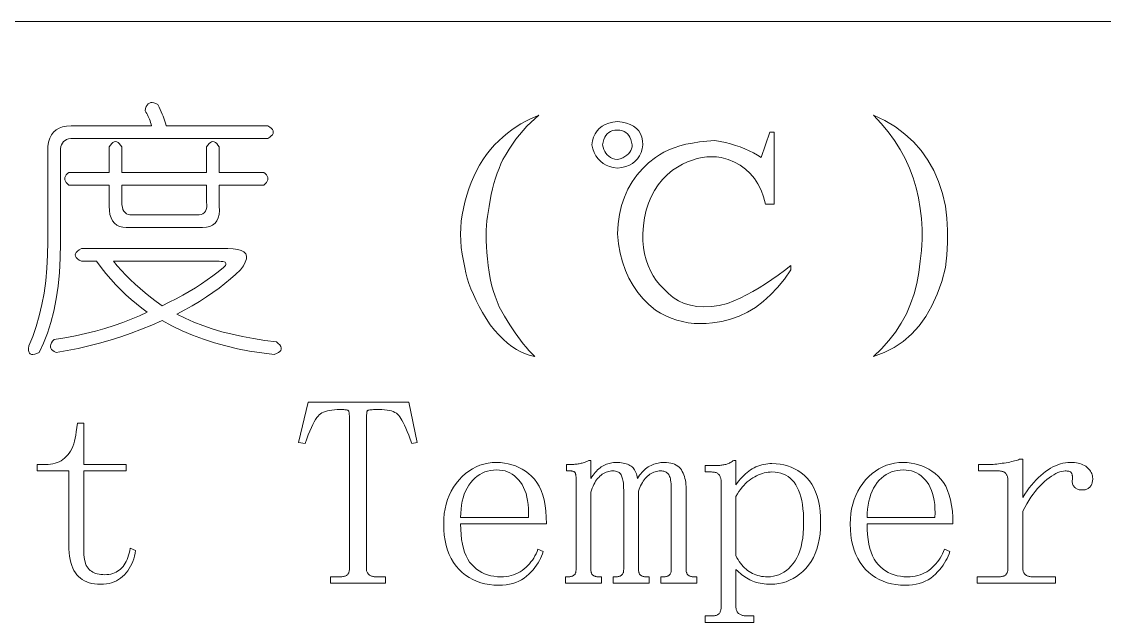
# Model space of a CAD drawing. Extents: x 1 to 297, y 1 to 210.
# Drawn here: x 182.7 to 191.47, y 35.48 to 40.34 of the extents above; entities that cross this region are included whole.
import ezdxf

# ---------------------------------------------------------------- set-up
doc = ezdxf.new("R2010")
doc.units = 0

msp = doc.modelspace()

# ---------------------------------------------------------------- linework, layer by layer
at = {"color": 7, "lineweight": 13}
msp.add_line((1.3055, 40.342), (219.3213, 40.342), dxfattribs=at)
for points in [[(183.8054, 39.6706), (183.8153, 39.6503), (183.8246, 39.6308), (183.8331, 39.6119), (183.841, 39.5938), (183.8482, 39.5763), (183.8547, 39.5595), (183.8606, 39.5434), (183.8657, 39.5279), (183.8702, 39.5132), (183.8739, 39.4991), (184.6968, 39.4991), (184.7122, 39.4889), (184.7242, 39.4786), (184.7328, 39.4683), (184.7379, 39.458), (184.7396, 39.4477), (184.7379, 39.4374), (184.7328, 39.4271), (184.7242, 39.4169), (184.7122, 39.4066), (184.6968, 39.3963), (183.1196, 39.3963), (183.1001, 39.3953), (183.0826, 39.3922), (183.0672, 39.387), (183.0538, 39.3798), (183.0425, 39.3706), (183.0332, 39.3593), (183.026, 39.3459), (183.0209, 39.3305), (183.0178, 39.313), (183.0168, 39.2934), (183.0168, 38.6763), (183.0182, 38.5489), (183.0154, 38.4274), (183.0086, 38.3117), (182.9976, 38.2018), (182.9825, 38.0977), (182.9633, 37.9995), (182.94, 37.9071), (182.9126, 37.8205), (182.881, 37.7398), (182.8454, 37.6649), (182.826, 37.6561), (182.809, 37.6505), (182.7944, 37.6479), (182.7823, 37.6484), (182.7725, 37.652), (182.7651, 37.6587), (182.7602, 37.6685), (182.7576, 37.6813), (182.7574, 37.6973), (182.7596, 37.7163), (182.792, 37.7938), (182.8207, 37.8754), (182.8455, 37.9611), (182.8666, 38.0509), (182.8839, 38.1449), (182.8975, 38.2429), (182.9072, 38.3451), (182.9132, 38.4514), (182.9155, 38.5618), (182.9139, 38.6763), (182.9139, 39.2934), (182.9158, 39.3325), (182.9215, 39.3675), (182.9309, 39.3983), (182.9441, 39.4251), (182.9611, 39.4477), (182.9818, 39.4662), (183.0063, 39.4806), (183.0346, 39.4909), (183.0667, 39.4971), (183.1025, 39.4991), (183.7539, 39.4991), (183.7503, 39.5127), (183.7464, 39.5259), (183.7421, 39.5387), (183.7375, 39.5513), (183.7325, 39.5634), (183.7272, 39.5753), (183.7215, 39.5867), (183.7155, 39.5979), (183.7092, 39.6087), (183.7025, 39.6191), (183.7066, 39.6382), (183.7121, 39.6541), (183.719, 39.667), (183.7272, 39.6767), (183.7368, 39.6834), (183.7478, 39.687), (183.7601, 39.6875), (183.7738, 39.685), (183.7889, 39.6793)], [(186.8911, 39.5849), (186.8573, 39.5566), (186.8246, 39.5266), (186.7928, 39.4949), (186.7622, 39.4614), (186.7325, 39.4263), (186.7039, 39.3894), (186.6763, 39.3509), (186.6497, 39.3106), (186.6242, 39.2686), (186.5996, 39.2249), (186.583, 39.1897), (186.5674, 39.1529), (186.5528, 39.1143), (186.5393, 39.074), (186.5268, 39.032), (186.5153, 38.9883), (186.5048, 38.9429), (186.4954, 38.8957), (186.487, 38.8469), (186.4796, 38.7963), (186.4735, 38.7642), (186.4687, 38.7298), (186.4652, 38.6929), (186.4632, 38.6537), (186.4625, 38.612), (186.4632, 38.5679), (186.4652, 38.5215), (186.4687, 38.4726), (186.4735, 38.4214), (186.4796, 38.3677), (186.4874, 38.3139), (186.4968, 38.2621), (186.5079, 38.2124), (186.5208, 38.1647), (186.5354, 38.1191), (186.5516, 38.0756), (186.5696, 38.0341), (186.5894, 37.9947), (186.6108, 37.9573), (186.6339, 37.922), (186.6547, 37.8882), (186.6758, 37.8555), (186.6972, 37.8238), (186.719, 37.7931), (186.7411, 37.7634), (186.7635, 37.7348), (186.7863, 37.7072), (186.8095, 37.6806), (186.833, 37.6551), (186.8568, 37.6306), (186.8192, 37.6393), (186.782, 37.6518), (186.7452, 37.6681), (186.7087, 37.6882), (186.6725, 37.712), (186.6367, 37.7396), (186.6012, 37.771), (186.566, 37.8061), (186.5312, 37.845), (186.4968, 37.8877), (186.4639, 37.9386), (186.4337, 37.9885), (186.4063, 38.0374), (186.3816, 38.0852), (186.3596, 38.132), (186.3404, 38.1778), (186.324, 38.2225), (186.3103, 38.2662), (186.2993, 38.3089), (186.2911, 38.3506), (186.2787, 38.4053), (186.2691, 38.4596), (186.2623, 38.5136), (186.2582, 38.5673), (186.2568, 38.6206), (186.2582, 38.6735), (186.2623, 38.7262), (186.2691, 38.7785), (186.2787, 38.8304), (186.2911, 38.882), (186.3058, 38.936), (186.3226, 38.9883), (186.3415, 39.0389), (186.3624, 39.0877), (186.3854, 39.1349), (186.4104, 39.1803), (186.4375, 39.224), (186.4666, 39.266), (186.4978, 39.3063), (186.5311, 39.3449), (186.5655, 39.3781), (186.6003, 39.4093), (186.6355, 39.4385), (186.671, 39.4655), (186.7068, 39.4906), (186.743, 39.5135), (186.7795, 39.5345), (186.8163, 39.5533), (186.8535, 39.5701)], [(187.5254, 39.5334), (187.5644, 39.5285), (187.5994, 39.5204), (187.6303, 39.5093), (187.657, 39.495), (187.6796, 39.4777), (187.6982, 39.4573), (187.7126, 39.4338), (187.7228, 39.4073), (187.729, 39.3776), (187.7311, 39.3449), (187.7259, 39.3121), (187.7174, 39.2825), (187.7054, 39.2559), (187.6899, 39.2324), (187.6711, 39.212), (187.6488, 39.1947), (187.6231, 39.1805), (187.5939, 39.1693), (187.5614, 39.1613), (187.5254, 39.1563), (187.4924, 39.1613), (187.4623, 39.1693), (187.4348, 39.1805), (187.4102, 39.1947), (187.3882, 39.212), (187.369, 39.2324), (187.3526, 39.2559), (187.3388, 39.2825), (187.3279, 39.3121), (187.3196, 39.3449), (187.3248, 39.3776), (187.3334, 39.4073), (187.3454, 39.4338), (187.3608, 39.4573), (187.3796, 39.4777), (187.4019, 39.495), (187.4276, 39.5093), (187.4568, 39.5204), (187.4894, 39.5285)], [(189.5996, 39.5849), (189.6919, 39.5405), (189.7766, 39.4895), (189.8537, 39.4321), (189.9233, 39.3682), (189.9854, 39.2977), (190.0399, 39.2207), (190.0868, 39.1373), (190.1263, 39.0473), (190.1582, 38.9507), (190.1825, 38.8477), (190.1887, 38.7995), (190.1935, 38.751), (190.1969, 38.7022), (190.199, 38.653), (190.1996, 38.6034), (190.199, 38.5535), (190.1969, 38.5033), (190.1935, 38.4527), (190.1887, 38.4018), (190.1825, 38.3506), (190.152, 38.2385), (190.1153, 38.1353), (190.0724, 38.041), (190.0234, 37.9556), (189.9682, 37.8791), (189.9068, 37.8116), (189.8393, 37.753), (189.7656, 37.7033), (189.6857, 37.6625), (189.5996, 37.6306), (189.6651, 37.6938), (189.7244, 37.7602), (189.7776, 37.8296), (189.8246, 37.9021), (189.8654, 37.9777), (189.9, 38.0564), (189.9284, 38.1382), (189.9507, 38.223), (189.9668, 38.311), (189.9768, 38.402), (189.983, 38.4464), (189.9878, 38.4905), (189.9912, 38.5342), (189.9932, 38.5775), (189.9939, 38.6206), (189.9932, 38.6633), (189.9912, 38.7056), (189.9878, 38.7476), (189.983, 38.7893), (189.9768, 38.8306), (189.9638, 38.9153), (189.9452, 38.9979), (189.9212, 39.0785), (189.8918, 39.157), (189.8568, 39.2334), (189.8163, 39.3078), (189.7704, 39.3802), (189.719, 39.4505), (189.662, 39.5187)], [(187.5254, 39.4649), (187.5056, 39.4637), (187.4876, 39.4601), (187.4714, 39.4541), (187.4568, 39.4457), (187.4439, 39.4349), (187.4328, 39.4217), (187.4234, 39.4061), (187.4156, 39.3881), (187.4096, 39.3677), (187.4054, 39.3449), (187.4096, 39.3251), (187.4156, 39.3071), (187.4234, 39.2909), (187.4328, 39.2763), (187.4439, 39.2634), (187.4568, 39.2523), (187.4714, 39.2429), (187.4876, 39.2351), (187.5056, 39.2291), (187.5254, 39.2249), (187.5482, 39.2322), (187.5686, 39.2406), (187.5866, 39.2501), (187.6022, 39.2605), (187.6154, 39.272), (187.6262, 39.2845), (187.6346, 39.2981), (187.6406, 39.3126), (187.6442, 39.3282), (187.6454, 39.3449), (187.6411, 39.3677), (187.6351, 39.3881), (187.6274, 39.4061), (187.6179, 39.4217), (187.6068, 39.4349), (187.5939, 39.4457), (187.5794, 39.4541), (187.5631, 39.4601), (187.5451, 39.4637)], [(188.7596, 39.4477), (188.7939, 39.4477), (188.7939, 38.8649), (188.7254, 38.8649), (188.7094, 38.9242), (188.689, 38.9787), (188.6642, 39.0284), (188.6348, 39.0733), (188.6011, 39.1134), (188.5628, 39.1487), (188.5202, 39.1793), (188.473, 39.205), (188.4214, 39.2259), (188.3654, 39.242), (188.3275, 39.2471), (188.2892, 39.2489), (188.2507, 39.2471), (188.2118, 39.242), (188.1725, 39.2334), (188.1329, 39.2214), (188.093, 39.206), (188.0527, 39.1871), (188.012, 39.1649), (187.9711, 39.1391), (187.9286, 39.1031), (187.8902, 39.0637), (187.8559, 39.0209), (187.8257, 38.9746), (187.7996, 38.9249), (187.7777, 38.8717), (187.7599, 38.8151), (187.7462, 38.7551), (187.7366, 38.6917), (187.7311, 38.6249), (187.7328, 38.5679), (187.7379, 38.5138), (187.7465, 38.4623), (187.7585, 38.4137), (187.7739, 38.3677), (187.7928, 38.3245), (187.8151, 38.2841), (187.8408, 38.2463), (187.8699, 38.2114), (187.9025, 38.1791), (187.9385, 38.1409), (187.9779, 38.1085), (188.0208, 38.0819), (188.0671, 38.0612), (188.1168, 38.0463), (188.1699, 38.0372), (188.2265, 38.0339), (188.2865, 38.0365), (188.3499, 38.0449), (188.4168, 38.0591), (188.4682, 38.0807), (188.5196, 38.1044), (188.5711, 38.1301), (188.6225, 38.1579), (188.6739, 38.1877), (188.7254, 38.2196), (188.7768, 38.2535), (188.8282, 38.2895), (188.8796, 38.3276), (188.9311, 38.3677), (188.9311, 38.3334), (188.8784, 38.2582), (188.8234, 38.1901), (188.766, 38.1293), (188.7062, 38.0756), (188.6439, 38.0291), (188.5793, 37.9899), (188.5123, 37.9578), (188.4428, 37.933), (188.371, 37.9153), (188.2968, 37.9049), (188.2459, 37.8997), (188.196, 37.898), (188.1471, 37.8997), (188.0993, 37.9049), (188.0525, 37.9134), (188.0067, 37.9254), (187.962, 37.9409), (187.9183, 37.9597), (187.8756, 37.982), (187.8339, 38.0077), (187.7815, 38.0509), (187.7338, 38.0982), (187.691, 38.1497), (187.6529, 38.2052), (187.6196, 38.2649), (187.5912, 38.3286), (187.5675, 38.3965), (187.5487, 38.4685), (187.5346, 38.5446), (187.5254, 38.6249), (187.5315, 38.7051), (187.5432, 38.7812), (187.5603, 38.8532), (187.583, 38.9211), (187.6111, 38.9849), (187.6447, 39.0445), (187.6838, 39.1001), (187.7283, 39.1515), (187.7784, 39.1988), (187.8339, 39.242), (187.8665, 39.265), (187.9025, 39.2859), (187.9419, 39.3047), (187.9848, 39.3215), (188.0311, 39.3363), (188.0808, 39.349), (188.1339, 39.3596), (188.1905, 39.3682), (188.2505, 39.3747), (188.3139, 39.3791), (188.3578, 39.3716), (188.4003, 39.3627), (188.4415, 39.3524), (188.4812, 39.3407), (188.5196, 39.3277), (188.5567, 39.3133), (188.5923, 39.2975), (188.6266, 39.2804), (188.6595, 39.2619), (188.6911, 39.242)], [(184.1996, 39.3277), (184.2099, 39.3431), (184.2202, 39.3551), (184.2305, 39.3637), (184.2408, 39.3689), (184.2511, 39.3706), (184.2614, 39.3689), (184.2716, 39.3637), (184.2819, 39.3551), (184.2922, 39.3431), (184.3025, 39.3277), (184.3025, 39.122), (184.6625, 39.122), (184.6749, 39.1117), (184.6844, 39.1014), (184.6913, 39.0911), (184.6954, 39.0809), (184.6968, 39.0706), (184.6954, 39.0603), (184.6913, 39.05), (184.6844, 39.0397), (184.6749, 39.0294), (184.6625, 39.0191), (184.3025, 39.0191), (184.3025, 38.8477), (184.3039, 38.8121), (184.3011, 38.7805), (184.2943, 38.7531), (184.2833, 38.7298), (184.2682, 38.7106), (184.249, 38.6955), (184.2257, 38.6845), (184.1983, 38.6777), (184.1667, 38.6749), (184.1311, 38.6763), (183.5825, 38.6763), (183.5499, 38.6749), (183.5208, 38.6777), (183.4951, 38.6845), (183.4728, 38.6955), (183.4539, 38.7106), (183.4385, 38.7298), (183.4265, 38.7531), (183.4179, 38.7805), (183.4128, 38.8121), (183.4111, 38.8477), (183.4111, 39.0191), (183.0854, 39.0191), (183.073, 39.0294), (183.0634, 39.0397), (183.0566, 39.05), (183.0524, 39.0603), (183.0511, 39.0706), (183.0524, 39.0809), (183.0566, 39.0911), (183.0634, 39.1014), (183.073, 39.1117), (183.0854, 39.122), (183.4111, 39.122), (183.4111, 39.3277), (183.4214, 39.3431), (183.4316, 39.3551), (183.4419, 39.3637), (183.4522, 39.3689), (183.4625, 39.3706), (183.4728, 39.3689), (183.4831, 39.3637), (183.4934, 39.3551), (183.5036, 39.3431), (183.5139, 39.3277), (183.5139, 39.122), (184.1996, 39.122)], [(184.1996, 39.0191), (183.5139, 39.0191), (183.5139, 38.882), (183.515, 38.8594), (183.518, 38.8395), (183.5232, 38.8223), (183.5304, 38.8079), (183.5396, 38.7963), (183.551, 38.7874), (183.5643, 38.7812), (183.5798, 38.7778), (183.5972, 38.7771), (183.6168, 38.7791), (184.0968, 38.7791), (184.1194, 38.7771), (184.1393, 38.7778), (184.1564, 38.7812), (184.1708, 38.7874), (184.1825, 38.7963), (184.1914, 38.8079), (184.1976, 38.8223), (184.201, 38.8395), (184.2017, 38.8594), (184.1996, 38.882)], [(183.1882, 38.5049), (184.3711, 38.5049), (184.4153, 38.5031), (184.452, 38.498), (184.4811, 38.4894), (184.5027, 38.4774), (184.5168, 38.462), (184.5233, 38.4431), (184.5223, 38.4209), (184.5137, 38.3951), (184.4976, 38.366), (184.4739, 38.3334), (184.4348, 38.2959), (184.393, 38.2587), (184.3484, 38.2218), (184.3011, 38.1853), (184.2511, 38.1491), (184.1983, 38.1133), (184.1427, 38.0778), (184.0844, 38.0427), (184.0234, 38.0079), (183.9596, 37.9734), (184.0263, 37.9403), (184.0961, 37.9097), (184.169, 37.8814), (184.2449, 37.8555), (184.3239, 37.832), (184.406, 37.8109), (184.4912, 37.7922), (184.5795, 37.7759), (184.6709, 37.7621), (184.7654, 37.7506), (184.7806, 37.7372), (184.7921, 37.7245), (184.7998, 37.7125), (184.8038, 37.7012), (184.8039, 37.6906), (184.8003, 37.6806), (184.793, 37.6714), (184.7818, 37.6628), (184.7669, 37.6549), (184.7482, 37.6477), (184.6466, 37.6597), (184.5473, 37.6751), (184.4504, 37.694), (184.356, 37.7163), (184.2639, 37.742), (184.1743, 37.7711), (184.087, 37.8037), (184.0022, 37.8397), (183.9197, 37.8791), (183.8396, 37.922), (183.757, 37.8855), (183.6737, 37.8514), (183.5897, 37.8197), (183.505, 37.7903), (183.4196, 37.7634), (183.3336, 37.7389), (183.2468, 37.7168), (183.1594, 37.6971), (183.0713, 37.6798), (182.9825, 37.6649), (182.9669, 37.6721), (182.9544, 37.6799), (182.945, 37.6885), (182.9386, 37.6978), (182.9354, 37.7077), (182.9352, 37.7183), (182.9381, 37.7297), (182.9441, 37.7417), (182.9532, 37.7543), (182.9654, 37.7677), (183.0531, 37.7823), (183.1382, 37.7986), (183.2204, 37.8166), (183.3, 37.8363), (183.3768, 37.8577), (183.4508, 37.8809), (183.5222, 37.9057), (183.5907, 37.9323), (183.6566, 37.9606), (183.7197, 37.9906), (183.6754, 38.0225), (183.6319, 38.0564), (183.589, 38.0924), (183.5468, 38.1305), (183.5054, 38.1706), (183.4646, 38.2127), (183.4244, 38.257), (183.385, 38.3033), (183.3463, 38.3516), (183.3082, 38.402), (183.1882, 38.402), (183.1697, 38.4123), (183.1553, 38.4226), (183.145, 38.4329), (183.1388, 38.4431), (183.1368, 38.4534), (183.1388, 38.4637), (183.145, 38.474), (183.1553, 38.4843), (183.1697, 38.4946)], [(184.3025, 38.402), (183.4454, 38.402), (183.4771, 38.3645), (183.5105, 38.3273), (183.5456, 38.2904), (183.5825, 38.2539), (183.6211, 38.2177), (183.6614, 38.1819), (183.7034, 38.1464), (183.7471, 38.1113), (183.7925, 38.0765), (183.8396, 38.042), (183.8971, 38.0698), (183.9528, 38.0982), (184.0068, 38.1274), (184.0591, 38.1572), (184.1096, 38.1877), (184.1585, 38.2189), (184.2056, 38.2508), (184.2511, 38.2834), (184.2948, 38.3166), (184.3368, 38.3506), (184.3457, 38.3603), (184.3519, 38.3691), (184.3553, 38.3768), (184.356, 38.3835), (184.3539, 38.3891), (184.3491, 38.3938), (184.3416, 38.3974), (184.3313, 38.3999), (184.3183, 38.4015)], [(185.6482, 35.7963), (185.2025, 35.7963), (185.2025, 35.8477), (185.2796, 35.8477), (185.288, 35.8479), (185.2958, 35.8484), (185.303, 35.8493), (185.3098, 35.8505), (185.3161, 35.852), (185.3218, 35.8539), (185.327, 35.8561), (185.3318, 35.8587), (185.336, 35.8616), (185.3396, 35.8649), (185.3429, 35.8685), (185.3458, 35.8724), (185.3484, 35.8767), (185.3506, 35.8813), (185.3525, 35.8863), (185.354, 35.8916), (185.3552, 35.8973), (185.3561, 35.9033), (185.3566, 35.9096), (185.3568, 35.9163), (185.3568, 37.1163), (185.3567, 37.1294), (185.3564, 37.1413), (185.356, 37.152), (185.3554, 37.1615), (185.3546, 37.1699), (185.3537, 37.177), (185.3526, 37.1829), (185.3513, 37.1876), (185.3498, 37.1911), (185.3482, 37.1934), (185.346, 37.1951), (185.3427, 37.1965), (185.3384, 37.1978), (185.3331, 37.1989), (185.3268, 37.1999), (185.3194, 37.2006), (185.311, 37.2012), (185.3016, 37.2017), (185.2911, 37.2019), (185.2796, 37.202), (185.2564, 37.2016), (185.2346, 37.2003), (185.2142, 37.1981), (185.1953, 37.1951), (185.1779, 37.1913), (185.1619, 37.1866), (185.1473, 37.181), (185.1343, 37.1746), (185.1227, 37.1673), (185.1125, 37.1591), (185.1029, 37.1491), (185.0928, 37.1362), (185.0823, 37.1203), (185.0714, 37.1015), (185.06, 37.0799), (185.0482, 37.0553), (185.036, 37.0277), (185.0234, 36.9973), (185.0103, 36.964), (184.9968, 36.9277), (184.9454, 36.9363), (185.0225, 37.262), (185.8368, 37.262), (185.9054, 36.9363), (185.8625, 36.9277), (185.8491, 36.9624), (185.8363, 36.9944), (185.8241, 37.0238), (185.8124, 37.0505), (185.8014, 37.0745), (185.791, 37.0959), (185.7812, 37.1146), (185.772, 37.1307), (185.7634, 37.1441), (185.7554, 37.1549), (185.7468, 37.1638), (185.7367, 37.1718), (185.7249, 37.1789), (185.7115, 37.185), (185.6964, 37.1902), (185.6798, 37.1945), (185.6615, 37.1978), (185.6415, 37.2001), (185.62, 37.2015), (185.5968, 37.202), (185.5804, 37.2019), (185.5656, 37.2017), (185.5523, 37.2012), (185.5406, 37.2006), (185.5304, 37.1999), (185.5217, 37.1989), (185.5146, 37.1978), (185.509, 37.1965), (185.505, 37.1951), (185.5025, 37.1934), (185.5009, 37.191), (185.4994, 37.1873), (185.4981, 37.1821), (185.497, 37.1756), (185.4961, 37.1677), (185.4953, 37.1585), (185.4947, 37.1478), (185.4943, 37.1358), (185.494, 37.1225), (185.4939, 37.1077), (185.4939, 35.9163), (185.4941, 35.9096), (185.4948, 35.9033), (185.4958, 35.8973), (185.4974, 35.8916), (185.4993, 35.8863), (185.5016, 35.8813), (185.5044, 35.8767), (185.5076, 35.8724), (185.5113, 35.8685), (185.5154, 35.8649), (185.5198, 35.8616), (185.5244, 35.8587), (185.5294, 35.8561), (185.5346, 35.8539), (185.54, 35.852), (185.5457, 35.8505), (185.5517, 35.8493), (185.5579, 35.8484), (185.5643, 35.8479), (185.5711, 35.8477), (185.6482, 35.8477)], [(183.2054, 36.0706), (183.2058, 36.0473), (183.2071, 36.0257), (183.2092, 36.0055), (183.2122, 35.9869), (183.2161, 35.9699), (183.2208, 35.9543), (183.2264, 35.9404), (183.2328, 35.9279), (183.2401, 35.9171), (183.2482, 35.9077), (183.2572, 35.8996), (183.2671, 35.8923), (183.2778, 35.8859), (183.2894, 35.8803), (183.3018, 35.8756), (183.3151, 35.8717), (183.3292, 35.8687), (183.3442, 35.8666), (183.3601, 35.8653), (183.3768, 35.8649), (183.3936, 35.8654), (183.4097, 35.8671), (183.4251, 35.8699), (183.4399, 35.8738), (183.4539, 35.8788), (183.4673, 35.8849), (183.48, 35.8922), (183.492, 35.9005), (183.5033, 35.91), (183.5139, 35.9206), (183.5239, 35.9322), (183.5331, 35.9447), (183.5417, 35.9582), (183.5496, 35.9727), (183.5568, 35.9881), (183.5633, 36.0044), (183.5691, 36.0217), (183.5743, 36.0399), (183.5787, 36.059), (183.5825, 36.0791), (183.6254, 36.062), (183.6214, 36.0384), (183.6163, 36.0157), (183.6101, 35.9939), (183.6027, 35.9729), (183.5943, 35.9527), (183.5847, 35.9334), (183.5741, 35.915), (183.5623, 35.8974), (183.5494, 35.8807), (183.5354, 35.8649), (183.5203, 35.8502), (183.5043, 35.8371), (183.4874, 35.8255), (183.4695, 35.8155), (183.4507, 35.807), (183.431, 35.8001), (183.4103, 35.7947), (183.3886, 35.7908), (183.366, 35.7885), (183.3425, 35.7877), (183.3174, 35.7885), (183.2936, 35.7908), (183.2711, 35.7947), (183.2499, 35.8001), (183.23, 35.807), (183.2114, 35.8155), (183.194, 35.8255), (183.1779, 35.8371), (183.1631, 35.8502), (183.1496, 35.8649), (183.1374, 35.8811), (183.1265, 35.8991), (183.1169, 35.9189), (183.1085, 35.9403), (183.1014, 35.9634), (183.0956, 35.9883), (183.0911, 36.0149), (183.0879, 36.0431), (183.086, 36.0731), (183.0854, 36.1049), (183.0854, 36.7049), (182.8282, 36.7049), (182.8282, 36.7563), (182.8968, 36.7563), (182.917, 36.7569), (182.9364, 36.7589), (182.955, 36.7621), (182.9729, 36.7666), (182.99, 36.7724), (183.0063, 36.7794), (183.0219, 36.7878), (183.0367, 36.7974), (183.0507, 36.8084), (183.0639, 36.8206), (183.0763, 36.8342), (183.0878, 36.8492), (183.0983, 36.8657), (183.1078, 36.8837), (183.1164, 36.9031), (183.1241, 36.9239), (183.1308, 36.9463), (183.1366, 36.9701), (183.1415, 36.9953), (183.1454, 37.022), (183.1539, 37.0906), (183.2054, 37.0906), (183.2054, 36.7563), (183.5482, 36.7563), (183.5482, 36.7049), (183.2054, 36.7049)], [(186.2568, 36.2763), (186.2577, 36.2313), (186.2604, 36.189), (186.2649, 36.1494), (186.2712, 36.1124), (186.2793, 36.0781), (186.2892, 36.0464), (186.3009, 36.0174), (186.3144, 35.991), (186.3297, 35.9673), (186.3468, 35.9463), (186.3653, 35.9276), (186.385, 35.9108), (186.4058, 35.896), (186.4277, 35.8832), (186.4507, 35.8724), (186.4748, 35.8635), (186.5001, 35.8566), (186.5264, 35.8517), (186.5539, 35.8487), (186.5825, 35.8477), (186.6044, 35.8484), (186.6257, 35.8503), (186.6463, 35.8535), (186.6662, 35.858), (186.6854, 35.8638), (186.7039, 35.8709), (186.7217, 35.8792), (186.7388, 35.8889), (186.7553, 35.8998), (186.7711, 35.912), (186.7861, 35.9252), (186.8002, 35.9389), (186.8135, 35.9533), (186.8259, 35.9682), (186.8375, 35.9838), (186.8482, 35.9999), (186.8581, 36.0167), (186.8671, 36.0341), (186.8752, 36.052), (186.8825, 36.0706), (186.9254, 36.0534), (186.9196, 36.0346), (186.9125, 36.0159), (186.9041, 35.9972), (186.8945, 35.9787), (186.8836, 35.9602), (186.8714, 35.9418), (186.8579, 35.9235), (186.8431, 35.9053), (186.827, 35.8872), (186.8096, 35.8691), (186.791, 35.852), (186.7711, 35.8367), (186.7499, 35.8232), (186.7274, 35.8115), (186.7036, 35.8016), (186.6785, 35.7935), (186.6521, 35.7872), (186.6245, 35.7827), (186.5956, 35.78), (186.5654, 35.7791), (186.5267, 35.7804), (186.4894, 35.7843), (186.4536, 35.7907), (186.4193, 35.7997), (186.3864, 35.8113), (186.355, 35.8254), (186.3251, 35.8421), (186.2966, 35.8614), (186.2695, 35.8833), (186.2439, 35.9077), (186.2203, 35.9345), (186.1992, 35.9636), (186.1805, 35.9949), (186.1644, 36.0284), (186.1507, 36.0641), (186.1395, 36.1021), (186.1308, 36.1423), (186.1246, 36.1847), (186.1209, 36.2294), (186.1196, 36.2763), (186.1209, 36.3184), (186.1246, 36.3591), (186.1308, 36.3983), (186.1395, 36.4361), (186.1507, 36.4724), (186.1644, 36.5072), (186.1805, 36.5406), (186.1992, 36.5725), (186.2203, 36.603), (186.2439, 36.632), (186.2693, 36.6589), (186.2959, 36.6829), (186.3235, 36.7041), (186.3523, 36.7225), (186.3821, 36.7381), (186.4131, 36.7508), (186.4452, 36.7607), (186.4784, 36.7678), (186.5128, 36.772), (186.5482, 36.7734), (186.5804, 36.7723), (186.6116, 36.769), (186.6421, 36.7634), (186.6716, 36.7556), (186.7004, 36.7456), (186.7282, 36.7333), (186.7552, 36.7188), (186.7814, 36.7021), (186.8066, 36.6832), (186.8311, 36.662), (186.8539, 36.6381), (186.8743, 36.6109), (186.8923, 36.5805), (186.9079, 36.5468), (186.9211, 36.5099), (186.9319, 36.4697), (186.9403, 36.4262), (186.9463, 36.3795), (186.9499, 36.3295), (186.9511, 36.2763)], [(187.1396, 36.7563), (187.1482, 36.7564), (187.1568, 36.7566), (187.1654, 36.7571), (187.1739, 36.7577), (187.1825, 36.7584), (187.1911, 36.7594), (187.1996, 36.7605), (187.2082, 36.7618), (187.2168, 36.7632), (187.2254, 36.7649), (187.2338, 36.7667), (187.2418, 36.7686), (187.2495, 36.7708), (187.2569, 36.7731), (187.2639, 36.7756), (187.2706, 36.7782), (187.277, 36.7811), (187.283, 36.7841), (187.2886, 36.7872), (187.2939, 36.7906), (187.3111, 36.7906), (187.3111, 36.6449), (187.3197, 36.6582), (187.3286, 36.6707), (187.3376, 36.6825), (187.3467, 36.6935), (187.3561, 36.7038), (187.3656, 36.7133), (187.3753, 36.722), (187.3851, 36.7299), (187.3952, 36.737), (187.4054, 36.7434), (187.4157, 36.7491), (187.4263, 36.7542), (187.437, 36.7587), (187.4479, 36.7626), (187.4589, 36.7659), (187.4702, 36.7686), (187.4816, 36.7707), (187.4931, 36.7722), (187.5049, 36.7731), (187.5168, 36.7734), (187.5319, 36.7731), (187.5463, 36.7722), (187.56, 36.7707), (187.573, 36.7686), (187.5854, 36.7659), (187.597, 36.7626), (187.608, 36.7587), (187.6183, 36.7542), (187.6279, 36.7491), (187.6368, 36.7434), (187.645, 36.737), (187.6526, 36.7299), (187.6594, 36.722), (187.6656, 36.7133), (187.6711, 36.7038), (187.6759, 36.6935), (187.68, 36.6825), (187.6834, 36.6707), (187.6862, 36.6582), (187.6882, 36.6449), (187.6969, 36.6582), (187.7059, 36.6707), (187.7151, 36.6825), (187.7246, 36.6935), (187.7343, 36.7038), (187.7443, 36.7133), (187.7545, 36.722), (187.765, 36.7299), (187.7758, 36.737), (187.7868, 36.7434), (187.798, 36.7491), (187.8092, 36.7542), (187.8206, 36.7587), (187.832, 36.7626), (187.8436, 36.7659), (187.8552, 36.7686), (187.8669, 36.7707), (187.8787, 36.7722), (187.8905, 36.7731), (187.9025, 36.7734), (187.9224, 36.7728), (187.9411, 36.771), (187.9584, 36.768), (187.9745, 36.7638), (187.9893, 36.7584), (188.0028, 36.7518), (188.015, 36.744), (188.0259, 36.735), (188.0356, 36.7248), (188.0439, 36.7134), (188.0513, 36.7011), (188.0578, 36.6881), (188.0636, 36.6743), (188.0686, 36.6599), (188.0729, 36.6449), (188.0763, 36.6291), (188.079, 36.6126), (188.081, 36.5955), (188.0821, 36.5777), (188.0825, 36.5591), (188.0825, 35.9077), (188.0827, 35.9011), (188.0832, 35.8949), (188.084, 35.8891), (188.0853, 35.8837), (188.0868, 35.8788), (188.0887, 35.8743), (188.0909, 35.8702), (188.0935, 35.8666), (188.0964, 35.8634), (188.0996, 35.8606), (188.1032, 35.8581), (188.1072, 35.8559), (188.1115, 35.854), (188.1161, 35.8523), (188.1211, 35.8509), (188.1264, 35.8498), (188.132, 35.8489), (188.138, 35.8482), (188.1444, 35.8478), (188.1511, 35.8477), (188.1682, 35.8477), (188.1682, 35.7963), (187.8768, 35.7963), (187.8768, 35.8477), (187.8939, 35.8477), (187.9006, 35.8478), (187.907, 35.8482), (187.913, 35.8489), (187.9186, 35.8498), (187.9239, 35.8509), (187.9289, 35.8523), (187.9335, 35.854), (187.9378, 35.8559), (187.9418, 35.8581), (187.9454, 35.8606), (187.9486, 35.8634), (187.9515, 35.8666), (187.9541, 35.8702), (187.9563, 35.8743), (187.9582, 35.8788), (187.9598, 35.8837), (187.961, 35.8891), (187.9618, 35.8949), (187.9623, 35.9011), (187.9625, 35.9077), (187.9625, 36.5506), (187.9623, 36.5688), (187.9616, 36.5857), (187.9606, 36.6014), (187.9591, 36.6157), (187.9571, 36.6288), (187.9548, 36.6406), (187.952, 36.6511), (187.9488, 36.6603), (187.9451, 36.6682), (187.9411, 36.6749), (187.9366, 36.6806), (187.9316, 36.6857), (187.9263, 36.6902), (187.9205, 36.6941), (187.9143, 36.6974), (187.9076, 36.7001), (187.9006, 36.7022), (187.8931, 36.7037), (187.8851, 36.7046), (187.8768, 36.7049), (187.8649, 36.7044), (187.8533, 36.7031), (187.8419, 36.701), (187.8308, 36.698), (187.82, 36.6941), (187.8094, 36.6894), (187.7991, 36.6839), (187.789, 36.6774), (187.7792, 36.6701), (187.7696, 36.662), (187.7604, 36.6531), (187.7516, 36.6435), (187.7433, 36.6332), (187.7354, 36.6222), (187.7279, 36.6106), (187.7208, 36.5982), (187.7141, 36.5852), (187.7079, 36.5715), (187.7021, 36.5571), (187.6968, 36.542), (187.6968, 35.9077), (187.697, 35.9011), (187.6975, 35.8949), (187.6983, 35.8891), (187.6995, 35.8837), (187.7011, 35.8788), (187.703, 35.8743), (187.7052, 35.8702), (187.7078, 35.8666), (187.7107, 35.8634), (187.7139, 35.8606), (187.7175, 35.8581), (187.7215, 35.8559), (187.7258, 35.854), (187.7304, 35.8523), (187.7354, 35.8509), (187.7407, 35.8498), (187.7463, 35.8489), (187.7523, 35.8482), (187.7587, 35.8478), (187.7654, 35.8477), (187.7825, 35.8477), (187.7825, 35.7963), (187.4911, 35.7963), (187.4911, 35.8477), (187.5082, 35.8477), (187.5149, 35.8478), (187.5212, 35.8482), (187.5272, 35.8489), (187.5329, 35.8498), (187.5382, 35.8509), (187.5432, 35.8523), (187.5478, 35.854), (187.5521, 35.8559), (187.556, 35.8581), (187.5596, 35.8606), (187.5629, 35.8634), (187.5658, 35.8666), (187.5684, 35.8702), (187.5706, 35.8743), (187.5725, 35.8788), (187.5741, 35.8837), (187.5752, 35.8891), (187.5761, 35.8949), (187.5766, 35.9011), (187.5768, 35.9077), (187.5768, 36.5506), (187.5766, 36.5656), (187.5761, 36.5799), (187.5752, 36.5934), (187.5741, 36.6061), (187.5725, 36.6181), (187.5706, 36.6293), (187.5684, 36.6397), (187.5658, 36.6493), (187.5629, 36.6582), (187.5596, 36.6663), (187.5559, 36.6736), (187.5514, 36.6802), (187.5463, 36.686), (187.5404, 36.691), (187.5339, 36.6952), (187.5267, 36.6987), (187.5188, 36.7014), (187.5103, 36.7033), (187.501, 36.7045), (187.4911, 36.7049), (187.4792, 36.7044), (187.4676, 36.7031), (187.4562, 36.701), (187.4451, 36.698), (187.4343, 36.6941), (187.4237, 36.6894), (187.4134, 36.6839), (187.4033, 36.6774), (187.3935, 36.6701), (187.3839, 36.662), (187.3747, 36.653), (187.3659, 36.6431), (187.3576, 36.6324), (187.3496, 36.6209), (187.3421, 36.6084), (187.3351, 36.5951), (187.3284, 36.581), (187.3222, 36.566), (187.3164, 36.5501), (187.3111, 36.5334), (187.3111, 35.9077), (187.3112, 35.9011), (187.3118, 35.8949), (187.3126, 35.8891), (187.3138, 35.8837), (187.3154, 35.8788), (187.3172, 35.8743), (187.3195, 35.8702), (187.322, 35.8666), (187.325, 35.8634), (187.3282, 35.8606), (187.3318, 35.8581), (187.3358, 35.8559), (187.34, 35.854), (187.3447, 35.8523), (187.3496, 35.8509), (187.3549, 35.8498), (187.3606, 35.8489), (187.3666, 35.8482), (187.373, 35.8478), (187.3796, 35.8477), (187.3968, 35.8477), (187.3968, 35.7963), (187.1054, 35.7963), (187.1054, 35.8477), (187.1225, 35.8477), (187.1292, 35.8478), (187.1355, 35.8482), (187.1415, 35.8489), (187.1472, 35.8498), (187.1525, 35.8509), (187.1575, 35.8523), (187.1621, 35.854), (187.1664, 35.8559), (187.1703, 35.8581), (187.1739, 35.8606), (187.1772, 35.8634), (187.1801, 35.8666), (187.1827, 35.8702), (187.1849, 35.8743), (187.1868, 35.8788), (187.1883, 35.8837), (187.1895, 35.8891), (187.1904, 35.8949), (187.1909, 35.9011), (187.1911, 35.9077), (187.1911, 36.6534), (187.191, 36.6584), (187.1907, 36.6632), (187.1903, 36.6677), (187.1897, 36.6719), (187.1889, 36.6759), (187.188, 36.6797), (187.1869, 36.6831), (187.1856, 36.6863), (187.1841, 36.6893), (187.1825, 36.692), (187.1806, 36.6944), (187.1784, 36.6966), (187.1758, 36.6986), (187.1729, 36.7002), (187.1696, 36.7016), (187.166, 36.7028), (187.1621, 36.7037), (187.1578, 36.7043), (187.1532, 36.7047), (187.1482, 36.7049), (187.1139, 36.7049), (187.1139, 36.7563)], [(188.5711, 35.5306), (188.6311, 35.5306), (188.6311, 35.4791), (188.2368, 35.4791), (188.2368, 35.5306), (188.2882, 35.5306), (188.2965, 35.5307), (188.3043, 35.5313), (188.3116, 35.5321), (188.3184, 35.5333), (188.3246, 35.5349), (188.3304, 35.5367), (188.3356, 35.539), (188.3403, 35.5415), (188.3445, 35.5445), (188.3482, 35.5477), (188.3515, 35.5514), (188.3544, 35.5556), (188.357, 35.5603), (188.3592, 35.5655), (188.3611, 35.5713), (188.3626, 35.5775), (188.3638, 35.5843), (188.3647, 35.5916), (188.3652, 35.5994), (188.3654, 35.6077), (188.3654, 36.6191), (188.3652, 36.6259), (188.3647, 36.6323), (188.3638, 36.6386), (188.3626, 36.6445), (188.3611, 36.6502), (188.3592, 36.6557), (188.357, 36.6608), (188.3544, 36.6658), (188.3515, 36.6704), (188.3482, 36.6749), (188.3445, 36.6789), (188.3403, 36.6826), (188.3356, 36.6858), (188.3304, 36.6886), (188.3246, 36.6909), (188.3184, 36.6929), (188.3116, 36.6944), (188.3043, 36.6954), (188.2965, 36.6961), (188.2882, 36.6963), (188.2368, 36.6963), (188.2368, 36.7477), (188.3139, 36.7477), (188.3225, 36.7478), (188.3309, 36.7481), (188.3393, 36.7485), (188.3475, 36.7491), (188.3557, 36.7499), (188.3638, 36.7508), (188.3718, 36.7519), (188.3798, 36.7532), (188.3876, 36.7547), (188.3954, 36.7563), (188.403, 36.7582), (188.4106, 36.7604), (188.4181, 36.763), (188.4255, 36.7659), (188.4329, 36.7691), (188.4401, 36.7727), (188.4473, 36.7767), (188.4543, 36.781), (188.4613, 36.7856), (188.4682, 36.7906), (188.4854, 36.7906), (188.4854, 36.5934), (188.4975, 36.6101), (188.5099, 36.626), (188.5225, 36.641), (188.5354, 36.6551), (188.5486, 36.6684), (188.562, 36.6809), (188.5757, 36.6924), (188.5896, 36.7031), (188.6038, 36.713), (188.6182, 36.722), (188.6329, 36.7301), (188.6479, 36.7374), (188.6631, 36.7439), (188.6786, 36.7494), (188.6943, 36.7541), (188.7103, 36.758), (188.7265, 36.761), (188.743, 36.7631), (188.7598, 36.7644), (188.7768, 36.7649), (188.8105, 36.7637), (188.843, 36.7602), (188.8742, 36.7544), (188.9043, 36.7463), (188.9332, 36.7359), (188.9609, 36.7232), (188.9874, 36.7082), (189.0127, 36.6908), (189.0368, 36.6711), (189.0596, 36.6491), (189.0808, 36.6247), (189.0998, 36.5975), (189.1165, 36.5678), (189.131, 36.5353), (189.1432, 36.5002), (189.1532, 36.4625), (189.161, 36.422), (189.1666, 36.379), (189.17, 36.3332), (189.1711, 36.2849), (189.1699, 36.238), (189.1663, 36.1933), (189.1603, 36.1509), (189.1519, 36.1107), (189.1411, 36.0727), (189.1279, 36.037), (189.1123, 36.0035), (189.0943, 35.9722), (189.0739, 35.9431), (189.0511, 35.9163), (189.0266, 35.8919), (189.0014, 35.87), (188.9752, 35.8507), (188.9482, 35.834), (188.9204, 35.8199), (188.8916, 35.8083), (188.8621, 35.7993), (188.8316, 35.7929), (188.8004, 35.789), (188.7682, 35.7877), (188.7497, 35.788), (188.7317, 35.7889), (188.7143, 35.7904), (188.6976, 35.7925), (188.6814, 35.7952), (188.6659, 35.7985), (188.6509, 35.8024), (188.6366, 35.8069), (188.6228, 35.812), (188.6096, 35.8177), (188.5968, 35.824), (188.5841, 35.8309), (188.5715, 35.8384), (188.5589, 35.8465), (188.5464, 35.8552), (188.534, 35.8645), (188.5217, 35.8744), (188.5095, 35.8849), (188.4974, 35.896), (188.4854, 35.9077), (188.4854, 35.6077), (188.4856, 35.5994), (188.4864, 35.5916), (188.4877, 35.5843), (188.4895, 35.5775), (188.4918, 35.5713), (188.4946, 35.5655), (188.498, 35.5603), (188.5018, 35.5556), (188.5062, 35.5514), (188.5111, 35.5477), (188.5163, 35.5445), (188.5217, 35.5415), (188.5273, 35.539), (188.533, 35.5367), (188.5389, 35.5349), (188.545, 35.5333), (188.5513, 35.5321), (188.5577, 35.5313), (188.5643, 35.5307)], [(189.5482, 36.2763), (189.5491, 36.2313), (189.5518, 36.189), (189.5563, 36.1494), (189.5626, 36.1124), (189.5707, 36.0781), (189.5806, 36.0464), (189.5923, 36.0174), (189.6058, 35.991), (189.6211, 35.9673), (189.6382, 35.9463), (189.6568, 35.9276), (189.6764, 35.9108), (189.6972, 35.896), (189.7191, 35.8832), (189.7421, 35.8724), (189.7663, 35.8635), (189.7915, 35.8566), (189.8179, 35.8517), (189.8453, 35.8487), (189.8739, 35.8477), (189.8959, 35.8484), (189.9171, 35.8503), (189.9377, 35.8535), (189.9576, 35.858), (189.9768, 35.8638), (189.9953, 35.8709), (190.0131, 35.8792), (190.0303, 35.8889), (190.0467, 35.8998), (190.0625, 35.912), (190.0775, 35.9252), (190.0916, 35.9389), (190.1049, 35.9533), (190.1174, 35.9682), (190.1289, 35.9838), (190.1396, 35.9999), (190.1495, 36.0167), (190.1585, 36.0341), (190.1666, 36.052), (190.1739, 36.0706), (190.2168, 36.0534), (190.211, 36.0346), (190.2039, 36.0159), (190.1956, 35.9972), (190.1859, 35.9787), (190.175, 35.9602), (190.1628, 35.9418), (190.1493, 35.9235), (190.1345, 35.9053), (190.1184, 35.8872), (190.1011, 35.8691), (190.0824, 35.852), (190.0625, 35.8367), (190.0413, 35.8232), (190.0188, 35.8115), (189.995, 35.8016), (189.9699, 35.7935), (189.9436, 35.7872), (189.9159, 35.7827), (189.887, 35.78), (189.8568, 35.7791), (189.8181, 35.7804), (189.7808, 35.7843), (189.7451, 35.7907), (189.7107, 35.7997), (189.6779, 35.8113), (189.6464, 35.8254), (189.6165, 35.8421), (189.588, 35.8614), (189.5609, 35.8833), (189.5354, 35.9077), (189.5117, 35.9345), (189.4906, 35.9636), (189.472, 35.9949), (189.4558, 36.0284), (189.4421, 36.0641), (189.431, 36.1021), (189.4223, 36.1423), (189.416, 36.1847), (189.4123, 36.2294), (189.4111, 36.2763), (189.4123, 36.3184), (189.416, 36.3591), (189.4223, 36.3983), (189.431, 36.4361), (189.4421, 36.4724), (189.4558, 36.5072), (189.472, 36.5406), (189.4906, 36.5725), (189.5117, 36.603), (189.5354, 36.632), (189.5608, 36.6589), (189.5873, 36.6829), (189.6149, 36.7041), (189.6437, 36.7225), (189.6736, 36.7381), (189.7046, 36.7508), (189.7367, 36.7607), (189.7699, 36.7678), (189.8042, 36.772), (189.8396, 36.7734), (189.8718, 36.7723), (189.9031, 36.769), (189.9335, 36.7634), (189.9631, 36.7556), (189.9918, 36.7456), (190.0196, 36.7333), (190.0466, 36.7188), (190.0728, 36.7021), (190.0981, 36.6832), (190.1225, 36.662), (190.1453, 36.6381), (190.1657, 36.6109), (190.1837, 36.5805), (190.1993, 36.5468), (190.2125, 36.5099), (190.2233, 36.4697), (190.2317, 36.4262), (190.2377, 36.3795), (190.2413, 36.3295), (190.2425, 36.2763)], [(190.8082, 36.4906), (190.8255, 36.5174), (190.843, 36.5429), (190.8608, 36.5671), (190.8788, 36.59), (190.8971, 36.6116), (190.9157, 36.632), (190.9345, 36.6511), (190.9536, 36.6689), (190.9729, 36.6854), (190.9925, 36.7006), (191.0123, 36.7144), (191.0321, 36.7268), (191.052, 36.7377), (191.072, 36.7472), (191.0921, 36.7552), (191.1123, 36.7618), (191.1326, 36.7669), (191.153, 36.7705), (191.1734, 36.7727), (191.1939, 36.7734), (191.2107, 36.773), (191.2267, 36.7719), (191.2419, 36.77), (191.2563, 36.7673), (191.27, 36.7638), (191.2829, 36.7595), (191.295, 36.7545), (191.3064, 36.7487), (191.317, 36.7422), (191.3268, 36.7349), (191.3357, 36.727), (191.3438, 36.7189), (191.3508, 36.7106), (191.357, 36.7019), (191.3621, 36.6931), (191.3664, 36.6839), (191.3697, 36.6746), (191.372, 36.6649), (191.3735, 36.655), (191.3739, 36.6449), (191.3737, 36.6365), (191.3731, 36.6284), (191.372, 36.6207), (191.3705, 36.6133), (191.3686, 36.6063), (191.3662, 36.5996), (191.3634, 36.5933), (191.3602, 36.5873), (191.3566, 36.5816), (191.3525, 36.5763), (191.348, 36.5714), (191.3431, 36.567), (191.3377, 36.5632), (191.3319, 36.5598), (191.3257, 36.557), (191.3191, 36.5547), (191.312, 36.5529), (191.3045, 36.5516), (191.2966, 36.5508), (191.2882, 36.5506), (191.2799, 36.5508), (191.2719, 36.5516), (191.2644, 36.5529), (191.2574, 36.5547), (191.2507, 36.557), (191.2445, 36.5598), (191.2387, 36.5632), (191.2334, 36.567), (191.2284, 36.5714), (191.2239, 36.5763), (191.2199, 36.5816), (191.2166, 36.5873), (191.2138, 36.5933), (191.2116, 36.5996), (191.21, 36.6063), (191.209, 36.6133), (191.2086, 36.6207), (191.2088, 36.6284), (191.2097, 36.6365), (191.2111, 36.6449), (191.211, 36.6499), (191.2107, 36.6548), (191.2103, 36.6595), (191.2097, 36.6641), (191.2089, 36.6684), (191.208, 36.6726), (191.2069, 36.6767), (191.2056, 36.6805), (191.2041, 36.6842), (191.2025, 36.6877), (191.2004, 36.691), (191.1977, 36.6939), (191.1943, 36.6965), (191.1902, 36.6987), (191.1854, 36.7006), (191.1799, 36.7021), (191.1737, 36.7033), (191.1668, 36.7042), (191.1593, 36.7047), (191.1511, 36.7049), (191.1371, 36.704), (191.1224, 36.7014), (191.1072, 36.6971), (191.0914, 36.6911), (191.075, 36.6834), (191.058, 36.674), (191.0404, 36.6629), (191.0222, 36.65), (191.0033, 36.6354), (190.9839, 36.6191), (190.9644, 36.6013), (190.9454, 36.5821), (190.9267, 36.5615), (190.9085, 36.5396), (190.8907, 36.5163), (190.8734, 36.4916), (190.8564, 36.4655), (190.8399, 36.4381), (190.8239, 36.4093), (190.8082, 36.3791), (190.8082, 35.9163), (190.8084, 35.9096), (190.8091, 35.9033), (190.8102, 35.8973), (190.8116, 35.8916), (190.8136, 35.8863), (190.8159, 35.8813), (190.8187, 35.8767), (190.8219, 35.8724), (190.8256, 35.8685), (190.8297, 35.8649), (190.8341, 35.8616), (190.8387, 35.8587), (190.8437, 35.8561), (190.8488, 35.8539), (190.8543, 35.852), (190.86, 35.8505), (190.8659, 35.8493), (190.8722, 35.8484), (190.8786, 35.8479), (190.8854, 35.8477), (191.0739, 35.8477), (191.0739, 35.7963), (190.4396, 35.7963), (190.4396, 35.8477), (190.6111, 35.8477), (190.6194, 35.8479), (190.6272, 35.8484), (190.6345, 35.8493), (190.6413, 35.8505), (190.6475, 35.852), (190.6532, 35.8539), (190.6585, 35.8561), (190.6632, 35.8587), (190.6674, 35.8616), (190.6711, 35.8649), (190.6743, 35.8685), (190.6772, 35.8724), (190.6798, 35.8767), (190.682, 35.8813), (190.6839, 35.8863), (190.6855, 35.8916), (190.6867, 35.8973), (190.6875, 35.9033), (190.688, 35.9096), (190.6882, 35.9163), (190.6882, 36.6277), (190.688, 36.6344), (190.6875, 36.6409), (190.6867, 36.6471), (190.6855, 36.6531), (190.6839, 36.6588), (190.682, 36.6642), (190.6798, 36.6694), (190.6772, 36.6743), (190.6743, 36.679), (190.6711, 36.6834), (190.6674, 36.6875), (190.6632, 36.6911), (190.6585, 36.6944), (190.6532, 36.6971), (190.6475, 36.6995), (190.6413, 36.7014), (190.6345, 36.7029), (190.6272, 36.704), (190.6194, 36.7046), (190.6111, 36.7049), (190.4482, 36.7049), (190.4482, 36.7563), (190.5168, 36.7563), (190.529, 36.7564), (190.5416, 36.7568), (190.5547, 36.7574), (190.5682, 36.7583), (190.5821, 36.7595), (190.5965, 36.7609), (190.6113, 36.7626), (190.6265, 36.7645), (190.6422, 36.7667), (190.6582, 36.7691), (190.6741, 36.7718), (190.6892, 36.7745), (190.7036, 36.7772), (190.7172, 36.7801), (190.73, 36.7831), (190.7421, 36.7861), (190.7533, 36.7892), (190.7638, 36.7925), (190.7735, 36.7958), (190.7825, 36.7991), (190.8082, 36.7991)], [(186.8054, 36.3277), (186.8063, 36.3645), (186.8055, 36.3995), (186.8032, 36.4328), (186.7992, 36.4642), (186.7936, 36.4938), (186.7863, 36.5216), (186.7775, 36.5476), (186.767, 36.5718), (186.7548, 36.5942), (186.7411, 36.6149), (186.726, 36.6336), (186.71, 36.6503), (186.6931, 36.6651), (186.6752, 36.6779), (186.6564, 36.6888), (186.6367, 36.6977), (186.616, 36.7046), (186.5943, 36.7095), (186.5717, 36.7124), (186.5482, 36.7134), (186.523, 36.7124), (186.4987, 36.7093), (186.4753, 36.7042), (186.4529, 36.697), (186.4314, 36.6877), (186.4109, 36.6764), (186.3913, 36.663), (186.3727, 36.6476), (186.355, 36.6301), (186.3382, 36.6106), (186.3227, 36.5892), (186.3089, 36.5663), (186.2967, 36.5419), (186.2861, 36.5159), (186.2771, 36.4884), (186.2698, 36.4594), (186.2641, 36.4288), (186.26, 36.3966), (186.2576, 36.3629), (186.2568, 36.3277)], [(188.4854, 36.0191), (188.4941, 36.0024), (188.5034, 35.9866), (188.513, 35.9716), (188.5231, 35.9574), (188.5336, 35.9441), (188.5445, 35.9317), (188.5559, 35.9201), (188.5676, 35.9094), (188.5799, 35.8996), (188.5925, 35.8906), (188.6056, 35.8824), (188.6191, 35.8751), (188.633, 35.8687), (188.6474, 35.8631), (188.6621, 35.8584), (188.6774, 35.8546), (188.693, 35.8516), (188.7091, 35.8494), (188.7256, 35.8481), (188.7425, 35.8477), (188.7662, 35.8488), (188.7891, 35.852), (188.8114, 35.8574), (188.833, 35.8649), (188.8539, 35.8745), (188.8742, 35.8863), (188.8937, 35.9002), (188.9126, 35.9163), (188.9307, 35.9345), (188.9482, 35.9549), (188.9645, 35.9774), (188.9791, 36.0023), (188.9919, 36.0296), (189.0031, 36.0591), (189.0125, 36.0909), (189.0202, 36.1251), (189.0262, 36.1616), (189.0305, 36.2003), (189.0331, 36.2414), (189.0339, 36.2849), (189.0333, 36.325), (189.0314, 36.363), (189.0281, 36.399), (189.0237, 36.433), (189.0179, 36.4649), (189.0108, 36.4947), (189.0024, 36.5225), (188.9928, 36.5482), (188.9819, 36.5718), (188.9697, 36.5934), (188.9561, 36.613), (188.9414, 36.6305), (188.9253, 36.6459), (188.9079, 36.6593), (188.8893, 36.6706), (188.8694, 36.6798), (188.8481, 36.687), (188.8256, 36.6922), (188.8019, 36.6953), (188.7768, 36.6963), (188.7614, 36.6958), (188.7459, 36.6944), (188.7305, 36.692), (188.7151, 36.6887), (188.6996, 36.6845), (188.6842, 36.6793), (188.6688, 36.6732), (188.6534, 36.6661), (188.6379, 36.6581), (188.6225, 36.6491), (188.6072, 36.6392), (188.5923, 36.6281), (188.5778, 36.6158), (188.5635, 36.6025), (188.5496, 36.5881), (188.5361, 36.5725), (188.5229, 36.5558), (188.51, 36.5381), (188.4975, 36.5192), (188.4854, 36.4991)], [(190.0968, 36.3277), (190.0977, 36.3645), (190.097, 36.3995), (190.0946, 36.4328), (190.0906, 36.4642), (190.085, 36.4938), (190.0778, 36.5216), (190.0689, 36.5476), (190.0584, 36.5718), (190.0463, 36.5942), (190.0325, 36.6149), (190.0175, 36.6336), (190.0015, 36.6503), (189.9845, 36.6651), (189.9667, 36.6779), (189.9479, 36.6888), (189.9281, 36.6977), (189.9074, 36.7046), (189.8858, 36.7095), (189.8632, 36.7124), (189.8396, 36.7134), (189.8144, 36.7124), (189.7901, 36.7093), (189.7667, 36.7042), (189.7443, 36.697), (189.7229, 36.6877), (189.7023, 36.6764), (189.6827, 36.663), (189.6641, 36.6476), (189.6464, 36.6301), (189.6296, 36.6106), (189.6142, 36.5892), (189.6003, 36.5663), (189.5881, 36.5419), (189.5775, 36.5159), (189.5686, 36.4884), (189.5612, 36.4594), (189.5555, 36.4288), (189.5515, 36.3966), (189.549, 36.3629), (189.5482, 36.3277)]]:
    msp.add_lwpolyline(points, close=True, dxfattribs=at)

doc.saveas('drawing.dxf')
